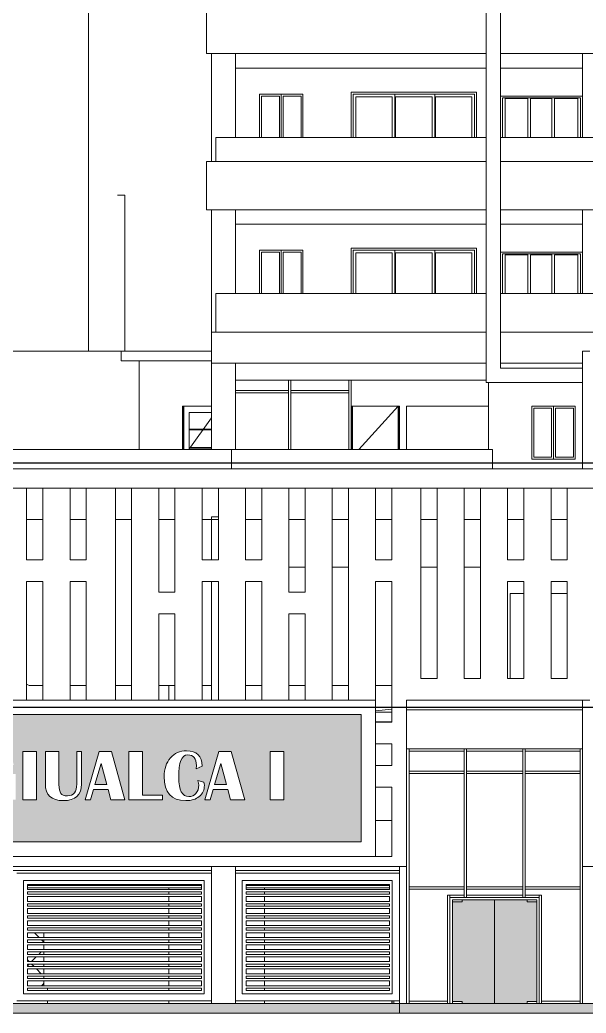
# Model space of a CAD drawing. Header units: metres. Extents: x -144 to 1000, y -717 to 29.
# Drawn here: x 389.694 to 392.176, y -559.774 to -555.418 of the extents above; entities that cross this region are included whole.
import ezdxf

# ---------------------------------------------------------------- set-up
doc = ezdxf.new("R2010")
doc.units = ezdxf.units.M
doc.linetypes.add('Trazo', pattern=[0.45, 0.225, -0.225])
doc.layers.get('0').update_dxf_attribs({"color": 1})
for name, color, linetype, lineweight in [('A-DETL-GENF', 1, 'Continuous', 9), ('A-DETL-THIN', 1, 'Continuous', 9), ('A-DOOR', 1, 'Continuous', 9), ('A-DOOR-FRAM', 1, 'Continuous', 9), ('A-DOOR-GLAZ', 1, 'Continuous', 9), ('A-DOOR-HDLN', 1, 'Trazo', 20), ('A-FLOR', 2, 'Continuous', 9), ('A-FLOR-HRAL', 1, 'Continuous', 9), ('A-FLOR-PATT', 8, 'Continuous', 50), ('A-GENM', 1, 'Continuous', 9), ('A-GLAZ', 1, 'Continuous', 9), ('A-GLAZ-CWMG', 1, 'Continuous', 9), ('A-WALL', 4, 'Continuous', 9), ('C-PRKG', 2, 'Continuous', 9), ('S-BEAM', 1, 'Continuous', 9), ('S-COLS', 7, 'Continuous', 9)]:
    doc.layers.add(name, color=color, linetype=linetype, lineweight=lineweight)
doc.layers.add('A-WALL-PATT', color=7, linetype='Continuous', lineweight=35, true_color=0x9c9c9c)

# ---------------------------------------------------------------- blocks, each defined once
blk = doc.blocks.new('A$C4d52d4f2')
at = {"layer": 'A-DETL-GENF', "lineweight": 9}
blk.add_hatch(color=256, dxfattribs=at).paths.add_polyline_path([(-0.503286, -0.294918), (-0.415907, -0.294918), (-0.415907, -0.294494), (-0.507513, -0.294494), (-0.507513, -0.294918)])
at = {"layer": 'A-DOOR', "lineweight": 9, "true_color": 0xf4f4f4}
for points in [[(-0.473899, -0.294494), (-0.472875, -0.294494), (-0.472875, -0.289926), (-0.474309, -0.289926), (-0.474309, -0.290011), (-0.474734, -0.290011), (-0.474734, -0.294409), (-0.474309, -0.294419), (-0.474309, -0.294494), (-0.474257, -0.294494)], [(-0.47144, -0.294494), (-0.47144, -0.294409), (-0.471016, -0.294409), (-0.471016, -0.290011), (-0.47144, -0.290011), (-0.47144, -0.289926), (-0.472875, -0.289926), (-0.472875, -0.294494), (-0.472822, -0.294494)]]:
    blk.add_hatch(color=7, dxfattribs=at).paths.add_polyline_path(points)
at = {"layer": 'A-WALL-PATT', "lineweight": 9, "true_color": 0xe0e6d9}
h = blk.add_hatch(color=254, dxfattribs=at)
h.paths.add_polyline_path([(-0.499804, -0.28737), (-0.478757, -0.28737), (-0.478757, -0.281751), (-0.499804, -0.281751), (-0.499804, -0.285852)])
h.paths.add_polyline_path([(-0.486493, -0.285546), (-0.486737, -0.285523), (-0.486906, -0.285479), (-0.487069, -0.285396), (-0.487202, -0.28528), (-0.487305, -0.28513), (-0.487379, -0.284947), (-0.487424, -0.284717), (-0.487434, -0.284359), (-0.4874, -0.28413), (-0.487325, -0.283914), (-0.487229, -0.283745), (-0.487094, -0.28359), (-0.486937, -0.283472), (-0.48676, -0.283394), (-0.486562, -0.283355), (-0.4864, -0.283354), (-0.486234, -0.283374), (-0.486152, -0.283394), (-0.486039, -0.283445), (-0.485943, -0.283519), (-0.485868, -0.283613), (-0.485814, -0.283729), (-0.485781, -0.283889), (-0.485772, -0.284024), (-0.486036, -0.284146), (-0.486024, -0.283948), (-0.486032, -0.283866), (-0.48607, -0.283723), (-0.486103, -0.283666), (-0.486149, -0.283613), (-0.486177, -0.283589), (-0.486234, -0.283557), (-0.486311, -0.283534), (-0.4864, -0.283527), (-0.486494, -0.283542), (-0.486575, -0.283589), (-0.486644, -0.283666), (-0.486719, -0.283832), (-0.48675, -0.283948), (-0.48678, -0.28413), (-0.486796, -0.284359), (-0.486794, -0.284695), (-0.486792, -0.284731), (-0.486758, -0.284947), (-0.486737, -0.285036), (-0.486688, -0.285156), (-0.486624, -0.285249), (-0.486547, -0.285315), (-0.48642, -0.28536), (-0.486314, -0.285365), (-0.48626, -0.28536), (-0.486154, -0.285318), (-0.48607, -0.285255), (-0.486026, -0.285206), (-0.485985, -0.285149), (-0.485934, -0.285016), (-0.485918, -0.2849), (-0.485922, -0.284806), (-0.485937, -0.284731), (-0.485954, -0.284663), (-0.48569, -0.284731), (-0.485667, -0.28487), (-0.485681, -0.285016), (-0.485724, -0.285149), (-0.485793, -0.285262), (-0.485892, -0.285362), (-0.486013, -0.285442), (-0.486154, -0.2855), (-0.486349, -0.285536), (-0.486455, -0.285543)])
h.paths.add_polyline_path([(-0.491884, -0.285546), (-0.492078, -0.285533), (-0.492232, -0.2855), (-0.492369, -0.285443), (-0.492481, -0.285363), (-0.492568, -0.285261), (-0.49263, -0.285135), (-0.492669, -0.284967), (-0.49268, -0.284816), (-0.49268, -0.283385), (-0.492078, -0.283385), (-0.49207, -0.284987), (-0.492041, -0.285135), (-0.492033, -0.285164), (-0.491999, -0.285228), (-0.491951, -0.285274), (-0.491884, -0.285308), (-0.491798, -0.285327), (-0.49163, -0.285327), (-0.491612, -0.285325), (-0.491529, -0.285301), (-0.491459, -0.28526), (-0.491401, -0.285204), (-0.491356, -0.285131), (-0.491314, -0.284987), (-0.491305, -0.284937), (-0.491298, -0.284816), (-0.491298, -0.283385), (-0.491086, -0.283385), (-0.491095, -0.284937), (-0.491112, -0.285042), (-0.491136, -0.285135), (-0.491198, -0.285261), (-0.491324, -0.285391), (-0.491401, -0.285444), (-0.491535, -0.2855), (-0.491709, -0.285535), (-0.491806, -0.285541)])
h.paths.add_polyline_path([(-0.494786, -0.285546), (-0.495022, -0.285524), (-0.495197, -0.285475), (-0.495364, -0.285387), (-0.495505, -0.285263), (-0.495617, -0.285108), (-0.495699, -0.284916), (-0.495745, -0.28471), (-0.495761, -0.284467), (-0.495744, -0.284229), (-0.495693, -0.284015), (-0.495608, -0.283825), (-0.495489, -0.283659), (-0.495343, -0.283524), (-0.495176, -0.283427), (-0.494983, -0.283369), (-0.494778, -0.28335), (-0.494565, -0.283377), (-0.494465, -0.283411), (-0.494368, -0.283464), (-0.494313, -0.283503), (-0.494232, -0.283589), (-0.494165, -0.283694), (-0.494108, -0.283833), (-0.494074, -0.283961), (-0.494363, -0.284095), (-0.49438, -0.284043), (-0.494368, -0.283927), (-0.494399, -0.283752), (-0.494428, -0.283683), (-0.494505, -0.283589), (-0.494517, -0.28358), (-0.494565, -0.283552), (-0.494662, -0.28353), (-0.49477, -0.283533), (-0.494848, -0.283555), (-0.494924, -0.283606), (-0.494983, -0.283682), (-0.495006, -0.283729), (-0.495042, -0.283852), (-0.495075, -0.284119), (-0.495085, -0.284345), (-0.495083, -0.284737), (-0.495051, -0.285071), (-0.495022, -0.285184), (-0.494982, -0.285265), (-0.494894, -0.285343), (-0.49484, -0.285359), (-0.494722, -0.285365), (-0.494641, -0.285332), (-0.494587, -0.285266), (-0.49456, -0.285167), (-0.494557, -0.285105), (-0.494557, -0.284589), (-0.49484, -0.284589), (-0.49484, -0.284377), (-0.49399, -0.284377), (-0.49399, -0.28551), (-0.494185, -0.28551), (-0.494252, -0.285366), (-0.49438, -0.285445), (-0.494587, -0.28552), (-0.494722, -0.285541), (-0.494773, -0.285545)])
h.paths.add_polyline_path([(-0.482161, -0.28551), (-0.482763, -0.28551), (-0.482763, -0.283385), (-0.482161, -0.283385), (-0.482161, -0.283948)])
h.paths.add_polyline_path([(-0.485653, -0.28551), (-0.485025, -0.283385), (-0.484483, -0.283385), (-0.483892, -0.28551), (-0.484511, -0.28551), (-0.484639, -0.28505), (-0.485277, -0.28505), (-0.485412, -0.28551)])
h.paths.add_polyline_path([(-0.488996, -0.28551), (-0.488996, -0.283385), (-0.488394, -0.283385), (-0.488394, -0.285298), (-0.487509, -0.285298), (-0.487509, -0.28551), (-0.488394, -0.28551)])
h.paths.add_polyline_path([(-0.489788, -0.28551), (-0.489914, -0.28505), (-0.490554, -0.28505), (-0.490689, -0.28551), (-0.49093, -0.28551), (-0.490302, -0.283385), (-0.48976, -0.283385), (-0.489169, -0.28551)])
h.paths.add_polyline_path([(-0.49323, -0.28551), (-0.493671, -0.28551), (-0.493671, -0.283385), (-0.493069, -0.283385), (-0.493069, -0.28551)])
h.paths.add_polyline_path([(-0.485216, -0.284837), (-0.484695, -0.284837), (-0.484946, -0.283904), (-0.485025, -0.284177)])
h.paths.add_polyline_path([(-0.489972, -0.284837), (-0.490223, -0.283904), (-0.490493, -0.284837), (-0.49008, -0.284837)])
at = {"layer": 'A-DETL-THIN', "lineweight": 9}
for p, q in [((-0.507513, -0.294494), (-0.415907, -0.294494)), ((-0.481559, -0.294494), (-0.480667, -0.294494)), ((-0.415907, -0.294918), (-0.507549, -0.294918)), ((-0.415907, -0.294918), (-0.507513, -0.294918))]:
    blk.add_line(p, q, dxfattribs=at)
at = {"layer": 'A-DOOR', "lineweight": 9}
for p, q in [((-0.4866, -0.270061), (-0.4866, -0.268149)), ((-0.486578, -0.270061), (-0.486578, -0.268149)), ((-0.485356, -0.268425), (-0.486334, -0.268425)), ((-0.486334, -0.270061), (-0.486334, -0.268425)), ((-0.479163, -0.270061), (-0.479163, -0.268149)), ((-0.479142, -0.270061), (-0.479142, -0.268149)), ((-0.477124, -0.270061), (-0.477124, -0.268149)), ((-0.477103, -0.270061), (-0.477103, -0.268149)), ((-0.485356, -0.269158), (-0.486334, -0.269158)), ((-0.485356, -0.26919), (-0.486334, -0.26919)), ((-0.485356, -0.269965), (-0.486334, -0.269965)), ((-0.485356, -0.269997), (-0.486334, -0.269997)), ((-0.474734, -0.290011), (-0.474309, -0.290011)), ((-0.474309, -0.290011), (-0.474309, -0.289926)), ((-0.47144, -0.289926), (-0.47144, -0.290011)), ((-0.47144, -0.290011), (-0.471016, -0.290011)), ((-0.477411, -0.29438), (-0.477411, -0.294494)), ((-0.477389, -0.29438), (-0.477389, -0.294494)), ((-0.477315, -0.29438), (-0.477315, -0.294494)), ((-0.474309, -0.294409), (-0.474734, -0.294409)), ((-0.474309, -0.294494), (-0.474309, -0.294409)), ((-0.471016, -0.294409), (-0.47144, -0.294409)), ((-0.47144, -0.294409), (-0.47144, -0.294494))]:
    blk.add_line(p, q, dxfattribs=at)
at = {"layer": 'A-DOOR-FRAM', "lineweight": 9}
for p, q in [((-0.473672, -0.254297), (-0.479195, -0.254297)), ((-0.479195, -0.254297), (-0.479195, -0.256294)), ((-0.479111, -0.256294), (-0.479111, -0.254382)), ((-0.479111, -0.254382), (-0.473757, -0.254382)), ((-0.478994, -0.256294), (-0.478994, -0.254498)), ((-0.478994, -0.254498), (-0.477384, -0.254498)), ((-0.477384, -0.254498), (-0.477384, -0.256294)), ((-0.477267, -0.256294), (-0.477267, -0.254382)), ((-0.477239, -0.256294), (-0.477239, -0.254498)), ((-0.477239, -0.254498), (-0.47563, -0.254498)), ((-0.47563, -0.254498), (-0.47563, -0.256294)), ((-0.475513, -0.256294), (-0.475513, -0.254382)), ((-0.475483, -0.256294), (-0.475483, -0.254498)), ((-0.475483, -0.254498), (-0.473873, -0.254498)), ((-0.473873, -0.254498), (-0.473873, -0.256294)), ((-0.473757, -0.256294), (-0.473757, -0.254382)), ((-0.473672, -0.254297), (-0.473672, -0.256294)), ((-0.468997, -0.254467), (-0.472609, -0.254467)), ((-0.472609, -0.256294), (-0.472609, -0.254467)), ((-0.472524, -0.254552), (-0.472524, -0.256294)), ((-0.472524, -0.254552), (-0.469082, -0.254552)), ((-0.472407, -0.256294), (-0.472407, -0.254583)), ((-0.472407, -0.254583), (-0.471405, -0.254583)), ((-0.471405, -0.254552), (-0.471405, -0.256294)), ((-0.471288, -0.256294), (-0.471288, -0.254583)), ((-0.471288, -0.254583), (-0.470345, -0.254583)), ((-0.470345, -0.254552), (-0.470345, -0.256294)), ((-0.470228, -0.256294), (-0.470228, -0.254583)), ((-0.470228, -0.254583), (-0.469199, -0.254583)), ((-0.469199, -0.254583), (-0.469199, -0.256294)), ((-0.469082, -0.254552), (-0.469082, -0.256294)), ((-0.473672, -0.26118), (-0.479195, -0.26118)), ((-0.479195, -0.26118), (-0.479195, -0.263177)), ((-0.479111, -0.263177), (-0.479111, -0.261265)), ((-0.479111, -0.261265), (-0.473757, -0.261265)), ((-0.478994, -0.263177), (-0.478994, -0.261382)), ((-0.478994, -0.261382), (-0.477384, -0.261382)), ((-0.477384, -0.261382), (-0.477384, -0.263177)), ((-0.477267, -0.263177), (-0.477267, -0.261265)), ((-0.477239, -0.263177), (-0.477239, -0.261382)), ((-0.477239, -0.261382), (-0.47563, -0.261382)), ((-0.47563, -0.261382), (-0.47563, -0.263177)), ((-0.475513, -0.263177), (-0.475513, -0.261265)), ((-0.475483, -0.263177), (-0.475483, -0.261382)), ((-0.475483, -0.261382), (-0.473873, -0.261382)), ((-0.473873, -0.261382), (-0.473873, -0.263177)), ((-0.473757, -0.263177), (-0.473757, -0.261265)), ((-0.473672, -0.26118), (-0.473672, -0.263177)), ((-0.468997, -0.26135), (-0.472609, -0.26135)), ((-0.472609, -0.263177), (-0.472609, -0.26135)), ((-0.472524, -0.261435), (-0.472524, -0.263177)), ((-0.472524, -0.261435), (-0.469082, -0.261435)), ((-0.472407, -0.263177), (-0.472407, -0.261467)), ((-0.472407, -0.261467), (-0.471405, -0.261467)), ((-0.471405, -0.261435), (-0.471405, -0.263177)), ((-0.471288, -0.263177), (-0.471288, -0.261467)), ((-0.471288, -0.261467), (-0.470345, -0.261467)), ((-0.470345, -0.261435), (-0.470345, -0.263177)), ((-0.470228, -0.263177), (-0.470228, -0.261467)), ((-0.470228, -0.261467), (-0.469199, -0.261467)), ((-0.469199, -0.261467), (-0.469199, -0.263177)), ((-0.469082, -0.261435), (-0.469082, -0.263177)), ((-0.474734, -0.294494), (-0.474734, -0.289926)), ((-0.474734, -0.289926), (-0.471016, -0.289926)), ((-0.471016, -0.289926), (-0.471016, -0.294494))]:
    blk.add_line(p, q, dxfattribs=at)
at = {"layer": 'A-DOOR-GLAZ'}
for p, q in [((-0.472875, -0.289926), (-0.472875, -0.294494)), ((-0.472875, -0.294494), (-0.472875, -0.289926))]:
    blk.add_line(p, q, dxfattribs=at)
at = {"layer": 'A-DOOR-HDLN', "lineweight": 9}
for p, q in [((-0.477124, -0.268149), (-0.478852, -0.270061)), ((-0.485356, -0.268668), (-0.486353, -0.270061))]:
    blk.add_line(p, q, dxfattribs=at)
at = {"layer": 'A-FLOR', "lineweight": 9}
for p, q in [((-0.48934, -0.266152), (-0.48934, -0.265727)), ((-0.485356, -0.266152), (-0.48934, -0.266152)), ((-0.476752, -0.281116), (-0.476752, -0.28154)), ((-0.468997, -0.281116), (-0.476752, -0.281116)), ((-0.471688, -0.281113), (-0.471709, -0.281116)), ((-0.468997, -0.28154), (-0.468997, -0.281116)), ((-0.47812, -0.281647), (-0.477403, -0.281647)), ((-0.476752, -0.28154), (-0.468997, -0.28154)), ((-0.477403, -0.282072), (-0.47812, -0.282072)), ((-0.493455, -0.289385), (-0.493473, -0.289377)), ((-0.485798, -0.289385), (-0.493455, -0.289385)), ((-0.485798, -0.289386), (-0.493455, -0.289386)), ((-0.477512, -0.289385), (-0.483827, -0.289385)), ((-0.477512, -0.289386), (-0.483827, -0.289386)), ((-0.477071, -0.294918), (-0.477071, -0.294494))]:
    blk.add_line(p, q, dxfattribs=at)
at = {"layer": 'A-FLOR-HRAL'}
for p, q in [((-0.485167, -0.257356), (-0.485167, -0.256294)), ((-0.473247, -0.256294), (-0.485167, -0.256294)), ((-0.459118, -0.256294), (-0.472609, -0.256294)), ((-0.485167, -0.264877), (-0.485167, -0.263177)), ((-0.473247, -0.263177), (-0.485167, -0.263177)), ((-0.459118, -0.263177), (-0.472609, -0.263177)), ((-0.484466, -0.270061), (-0.500256, -0.270061)), ((-0.484466, -0.270061), (-0.484466, -0.270911)), ((-0.472968, -0.270061), (-0.484466, -0.270061)), ((-0.472968, -0.270911), (-0.472968, -0.270061))]:
    blk.add_line(p, q, dxfattribs=at)
at = {"layer": 'A-FLOR-PATT', "color": 9, "lineweight": 9, "true_color": 0xc0c0c0}
for p, q in [((-0.495004, -0.288628), (-0.485357, -0.288628)), ((-0.484294, -0.288628), (-0.477071, -0.288628)), ((-0.493473, -0.289294), (-0.485798, -0.289294)), ((-0.483827, -0.289294), (-0.477512, -0.289294))]:
    blk.add_line(p, q, dxfattribs=at)
at = {"layer": 'A-GENM'}
for p, q in [((-0.493069, -0.283385), (-0.493671, -0.283385)), ((-0.493671, -0.283385), (-0.493671, -0.28551)), ((-0.493069, -0.28551), (-0.493069, -0.283385)), ((-0.492078, -0.283385), (-0.49268, -0.283385)), ((-0.49268, -0.283385), (-0.49268, -0.284816)), ((-0.492078, -0.284835), (-0.492078, -0.283385)), ((-0.491086, -0.283385), (-0.491298, -0.283385)), ((-0.491298, -0.283385), (-0.491298, -0.284816)), ((-0.491086, -0.284816), (-0.491086, -0.283385)), ((-0.490302, -0.283385), (-0.49093, -0.28551)), ((-0.48976, -0.283385), (-0.490302, -0.283385)), ((-0.489169, -0.28551), (-0.48976, -0.283385)), ((-0.488394, -0.283385), (-0.488996, -0.283385)), ((-0.488996, -0.283385), (-0.488996, -0.28551)), ((-0.488394, -0.285298), (-0.488394, -0.283385)), ((-0.486851, -0.283428), (-0.486937, -0.283472)), ((-0.48676, -0.283394), (-0.486851, -0.283428)), ((-0.486663, -0.28337), (-0.48676, -0.283394)), ((-0.486562, -0.283355), (-0.486663, -0.28337)), ((-0.486455, -0.28335), (-0.486562, -0.283355)), ((-0.486295, -0.28336), (-0.486455, -0.28335)), ((-0.486156, -0.283392), (-0.486295, -0.28336)), ((-0.486039, -0.283445), (-0.486156, -0.283392)), ((-0.485943, -0.283519), (-0.486039, -0.283445)), ((-0.485025, -0.283385), (-0.485653, -0.28551)), ((-0.484483, -0.283385), (-0.485025, -0.283385)), ((-0.483892, -0.28551), (-0.484483, -0.283385)), ((-0.482161, -0.283385), (-0.482763, -0.283385)), ((-0.482763, -0.283385), (-0.482763, -0.28551)), ((-0.482161, -0.28551), (-0.482161, -0.283385)), ((-0.487285, -0.283832), (-0.487331, -0.283926)), ((-0.487229, -0.283745), (-0.487285, -0.283832)), ((-0.487165, -0.283664), (-0.487229, -0.283745)), ((-0.487094, -0.28359), (-0.487165, -0.283664)), ((-0.487019, -0.283526), (-0.487094, -0.28359)), ((-0.486937, -0.283472), (-0.487019, -0.283526)), ((-0.486744, -0.283914), (-0.4867, -0.283775)), ((-0.4867, -0.283775), (-0.486644, -0.283666)), ((-0.486644, -0.283666), (-0.486575, -0.283589)), ((-0.486575, -0.283589), (-0.486494, -0.283542)), ((-0.486494, -0.283542), (-0.4864, -0.283527)), ((-0.4864, -0.283527), (-0.486311, -0.283534)), ((-0.486311, -0.283534), (-0.486234, -0.283557)), ((-0.486234, -0.283557), (-0.486169, -0.283594)), ((-0.486169, -0.283594), (-0.486116, -0.283645)), ((-0.486116, -0.283645), (-0.486075, -0.283712)), ((-0.486075, -0.283712), (-0.486045, -0.283793)), ((-0.486045, -0.283793), (-0.486027, -0.283889)), ((-0.485868, -0.283613), (-0.485943, -0.283519)), ((-0.485814, -0.283729), (-0.485868, -0.283613)), ((-0.485782, -0.283866), (-0.485814, -0.283729)), ((-0.485772, -0.284024), (-0.485782, -0.283866)), ((-0.490493, -0.284837), (-0.490223, -0.283904)), ((-0.490223, -0.283904), (-0.489972, -0.284837)), ((-0.487421, -0.284242), (-0.487434, -0.284359)), ((-0.4874, -0.28413), (-0.487421, -0.284242)), ((-0.48737, -0.284025), (-0.4874, -0.28413)), ((-0.487331, -0.283926), (-0.48737, -0.284025)), ((-0.486801, -0.284518), (-0.486794, -0.284285)), ((-0.486794, -0.284285), (-0.486775, -0.284084)), ((-0.486775, -0.284084), (-0.486744, -0.283914)), ((-0.486021, -0.284), (-0.486036, -0.284146)), ((-0.486036, -0.284146), (-0.485772, -0.284024)), ((-0.486027, -0.283889), (-0.486021, -0.284)), ((-0.485216, -0.284837), (-0.484946, -0.283904)), ((-0.484946, -0.283904), (-0.484695, -0.284837)), ((-0.487434, -0.284359), (-0.487438, -0.284482)), ((-0.487438, -0.284482), (-0.487423, -0.284731)), ((-0.487423, -0.284731), (-0.487379, -0.284947)), ((-0.486793, -0.284717), (-0.486801, -0.284518)), ((-0.486772, -0.28489), (-0.486793, -0.284717)), ((-0.48569, -0.284731), (-0.485954, -0.284663)), ((-0.485954, -0.284663), (-0.485925, -0.284781)), ((-0.485673, -0.284806), (-0.48569, -0.284731)), ((-0.49268, -0.284816), (-0.492667, -0.284987)), ((-0.492667, -0.284987), (-0.49263, -0.285135)), ((-0.49263, -0.285135), (-0.492568, -0.285261)), ((-0.492073, -0.284967), (-0.492078, -0.284835)), ((-0.492058, -0.285077), (-0.492073, -0.284967)), ((-0.492033, -0.285164), (-0.492058, -0.285077)), ((-0.491999, -0.285228), (-0.492033, -0.285164)), ((-0.491356, -0.285131), (-0.491401, -0.285204)), ((-0.491324, -0.285042), (-0.491356, -0.285131)), ((-0.491305, -0.284937), (-0.491324, -0.285042)), ((-0.491298, -0.284816), (-0.491305, -0.284937)), ((-0.491198, -0.285261), (-0.491136, -0.285135)), ((-0.491136, -0.285135), (-0.491098, -0.284987)), ((-0.491098, -0.284987), (-0.491086, -0.284816)), ((-0.490689, -0.28551), (-0.490554, -0.28505)), ((-0.490554, -0.28505), (-0.489914, -0.28505)), ((-0.489972, -0.284837), (-0.490493, -0.284837)), ((-0.489914, -0.28505), (-0.489788, -0.28551)), ((-0.487379, -0.284947), (-0.487305, -0.28513)), ((-0.487305, -0.28513), (-0.487202, -0.28528)), ((-0.486737, -0.285036), (-0.486772, -0.28489)), ((-0.486688, -0.285156), (-0.486737, -0.285036)), ((-0.486624, -0.285249), (-0.486688, -0.285156)), ((-0.485985, -0.285149), (-0.486039, -0.285225)), ((-0.485946, -0.285064), (-0.485985, -0.285149)), ((-0.485923, -0.284969), (-0.485946, -0.285064)), ((-0.485925, -0.284781), (-0.485915, -0.284866)), ((-0.485915, -0.284866), (-0.485923, -0.284969)), ((-0.485755, -0.285206), (-0.485723, -0.285147)), ((-0.485723, -0.285147), (-0.485699, -0.285083)), ((-0.485699, -0.285083), (-0.485681, -0.285016)), ((-0.485681, -0.285016), (-0.485671, -0.284945)), ((-0.485667, -0.28487), (-0.485673, -0.284806)), ((-0.485671, -0.284945), (-0.485667, -0.28487)), ((-0.485412, -0.28551), (-0.485277, -0.28505)), ((-0.485277, -0.28505), (-0.484637, -0.28505)), ((-0.484695, -0.284837), (-0.485216, -0.284837)), ((-0.484637, -0.28505), (-0.484511, -0.28551)), ((-0.493671, -0.28551), (-0.493069, -0.28551)), ((-0.492568, -0.285261), (-0.492481, -0.285363)), ((-0.492481, -0.285363), (-0.492369, -0.285443)), ((-0.492369, -0.285443), (-0.492232, -0.2855)), ((-0.492232, -0.2855), (-0.492071, -0.285534)), ((-0.492071, -0.285534), (-0.491884, -0.285546)), ((-0.491951, -0.285274), (-0.491999, -0.285228)), ((-0.491887, -0.285307), (-0.491951, -0.285274)), ((-0.491806, -0.285327), (-0.491887, -0.285307)), ((-0.491884, -0.285546), (-0.491697, -0.285534)), ((-0.491709, -0.285333), (-0.491806, -0.285327)), ((-0.491612, -0.285325), (-0.491709, -0.285333)), ((-0.491697, -0.285534), (-0.491535, -0.2855)), ((-0.491529, -0.285301), (-0.491612, -0.285325)), ((-0.491535, -0.2855), (-0.491398, -0.285443)), ((-0.491459, -0.28526), (-0.491529, -0.285301)), ((-0.491401, -0.285204), (-0.491459, -0.28526)), ((-0.491398, -0.285443), (-0.491286, -0.285363)), ((-0.491286, -0.285363), (-0.491198, -0.285261)), ((-0.49093, -0.28551), (-0.490689, -0.28551)), ((-0.489788, -0.28551), (-0.489169, -0.28551)), ((-0.488996, -0.28551), (-0.487509, -0.28551)), ((-0.487509, -0.285298), (-0.488394, -0.285298)), ((-0.487509, -0.28551), (-0.487509, -0.285298)), ((-0.487202, -0.28528), (-0.487069, -0.285396)), ((-0.487069, -0.285396), (-0.486906, -0.285479)), ((-0.486906, -0.285479), (-0.486714, -0.285529)), ((-0.486714, -0.285529), (-0.486493, -0.285546)), ((-0.486547, -0.285315), (-0.486624, -0.285249)), ((-0.486455, -0.285355), (-0.486547, -0.285315)), ((-0.486493, -0.285546), (-0.486314, -0.285534)), ((-0.486349, -0.285369), (-0.486455, -0.285355)), ((-0.48626, -0.28536), (-0.486349, -0.285369)), ((-0.486314, -0.285534), (-0.486154, -0.2855)), ((-0.486179, -0.285333), (-0.48626, -0.28536)), ((-0.486105, -0.285288), (-0.486179, -0.285333)), ((-0.486154, -0.2855), (-0.486081, -0.285474)), ((-0.486039, -0.285225), (-0.486105, -0.285288)), ((-0.486081, -0.285474), (-0.486013, -0.285442)), ((-0.486013, -0.285442), (-0.48595, -0.285405)), ((-0.48595, -0.285405), (-0.485892, -0.285362)), ((-0.485892, -0.285362), (-0.485839, -0.285314)), ((-0.485839, -0.285314), (-0.485793, -0.285262)), ((-0.485793, -0.285262), (-0.485755, -0.285206)), ((-0.485653, -0.28551), (-0.485412, -0.28551)), ((-0.484511, -0.28551), (-0.483892, -0.28551)), ((-0.482763, -0.28551), (-0.482161, -0.28551))]:
    blk.add_line(p, q, dxfattribs=at)
at = {"layer": 'A-GLAZ'}
for p, q in [((-0.482362, -0.254467), (-0.483148, -0.254467)), ((-0.483148, -0.254467), (-0.483148, -0.256294)), ((-0.482362, -0.256294), (-0.482362, -0.254467)), ((-0.482277, -0.256294), (-0.482277, -0.254382)), ((-0.482277, -0.254382), (-0.482277, -0.256294)), ((-0.481406, -0.254467), (-0.482192, -0.254467)), ((-0.482192, -0.254467), (-0.482192, -0.256294)), ((-0.481406, -0.256294), (-0.481406, -0.254467)), ((-0.482362, -0.26135), (-0.483148, -0.26135)), ((-0.483148, -0.26135), (-0.483148, -0.263177)), ((-0.482362, -0.263177), (-0.482362, -0.26135)), ((-0.482277, -0.263177), (-0.482277, -0.261265)), ((-0.482277, -0.261265), (-0.482277, -0.263177)), ((-0.481406, -0.26135), (-0.482192, -0.26135)), ((-0.482192, -0.26135), (-0.482192, -0.263177)), ((-0.481406, -0.263177), (-0.481406, -0.26135)), ((-0.470357, -0.268234), (-0.471143, -0.268234)), ((-0.471143, -0.268234), (-0.471143, -0.270401)), ((-0.470357, -0.270401), (-0.470357, -0.268234)), ((-0.470272, -0.268149), (-0.470272, -0.270486)), ((-0.470272, -0.270486), (-0.470272, -0.268149)), ((-0.469401, -0.268234), (-0.470187, -0.268234)), ((-0.470187, -0.268234), (-0.470187, -0.270401)), ((-0.469401, -0.270401), (-0.469401, -0.268234)), ((-0.470357, -0.270401), (-0.471143, -0.270401)), ((-0.469401, -0.270401), (-0.470187, -0.270401))]:
    blk.add_line(p, q, dxfattribs=at)
at = {"layer": 'A-GLAZ-CWMG'}
for p, q in [((-0.481957, -0.267002), (-0.481957, -0.267511)), ((-0.481851, -0.267511), (-0.481851, -0.267002)), ((-0.479302, -0.267002), (-0.479302, -0.267511)), ((-0.479195, -0.267511), (-0.479195, -0.267002)), ((-0.481957, -0.267458), (-0.484294, -0.267458)), ((-0.484294, -0.267565), (-0.481957, -0.267565)), ((-0.481957, -0.267458), (-0.481957, -0.267565)), ((-0.481957, -0.267511), (-0.481957, -0.270061)), ((-0.481851, -0.267565), (-0.481851, -0.267458)), ((-0.479302, -0.267458), (-0.481851, -0.267458)), ((-0.481851, -0.270061), (-0.481851, -0.267511)), ((-0.481851, -0.267565), (-0.479302, -0.267565)), ((-0.479302, -0.267458), (-0.479302, -0.267565)), ((-0.479302, -0.267511), (-0.479302, -0.270061)), ((-0.479195, -0.270061), (-0.479195, -0.267511)), ((-0.476752, -0.283263), (-0.476646, -0.283263)), ((-0.476646, -0.283369), (-0.476646, -0.283263)), ((-0.47422, -0.283263), (-0.476646, -0.283263)), ((-0.476646, -0.284296), (-0.476646, -0.283263)), ((-0.476646, -0.283369), (-0.47422, -0.283369)), ((-0.47422, -0.283263), (-0.474114, -0.283263)), ((-0.47422, -0.283263), (-0.47422, -0.284296)), ((-0.47422, -0.283263), (-0.47422, -0.283369)), ((-0.474114, -0.283369), (-0.474114, -0.283263)), ((-0.471635, -0.283263), (-0.474114, -0.283263)), ((-0.474114, -0.284296), (-0.474114, -0.283263)), ((-0.474114, -0.283369), (-0.471635, -0.283369)), ((-0.471635, -0.283263), (-0.471529, -0.283263)), ((-0.471635, -0.283263), (-0.471635, -0.284296)), ((-0.471635, -0.283263), (-0.471635, -0.283369)), ((-0.471529, -0.284296), (-0.471529, -0.283263)), ((-0.471529, -0.283369), (-0.471529, -0.283263)), ((-0.469103, -0.283263), (-0.471529, -0.283263)), ((-0.471529, -0.283369), (-0.469103, -0.283369)), ((-0.469103, -0.283263), (-0.468998, -0.283263)), ((-0.469103, -0.283263), (-0.469103, -0.284296)), ((-0.469103, -0.283263), (-0.469103, -0.283369)), ((-0.476646, -0.284349), (-0.476646, -0.284242)), ((-0.47422, -0.284242), (-0.476646, -0.284242)), ((-0.476646, -0.289395), (-0.476646, -0.284296)), ((-0.47422, -0.284242), (-0.47422, -0.284349)), ((-0.47422, -0.284296), (-0.47422, -0.289395)), ((-0.474114, -0.284349), (-0.474114, -0.284242)), ((-0.471635, -0.284242), (-0.474114, -0.284242)), ((-0.474114, -0.289395), (-0.474114, -0.284296)), ((-0.471635, -0.284242), (-0.471635, -0.284349)), ((-0.471635, -0.284296), (-0.471635, -0.289395)), ((-0.471529, -0.284349), (-0.471529, -0.284242)), ((-0.469103, -0.284242), (-0.471529, -0.284242)), ((-0.471529, -0.289395), (-0.471529, -0.284296)), ((-0.469103, -0.284242), (-0.469103, -0.284349)), ((-0.469103, -0.284296), (-0.469103, -0.289395)), ((-0.476646, -0.284349), (-0.47422, -0.284349)), ((-0.474114, -0.284349), (-0.471635, -0.284349)), ((-0.471529, -0.284349), (-0.469103, -0.284349)), ((-0.476646, -0.289448), (-0.476646, -0.289341)), ((-0.47422, -0.289341), (-0.476646, -0.289341)), ((-0.476646, -0.294494), (-0.476646, -0.289395)), ((-0.476646, -0.289448), (-0.47422, -0.289448)), ((-0.47422, -0.289341), (-0.47422, -0.289448)), ((-0.47422, -0.289395), (-0.47422, -0.289819)), ((-0.474114, -0.289448), (-0.474114, -0.289341)), ((-0.471635, -0.289341), (-0.474114, -0.289341)), ((-0.474114, -0.289819), (-0.474114, -0.289395)), ((-0.474114, -0.289448), (-0.471635, -0.289448)), ((-0.471635, -0.289341), (-0.471635, -0.289448)), ((-0.471635, -0.289395), (-0.471635, -0.289819)), ((-0.471529, -0.289448), (-0.471529, -0.289341)), ((-0.469103, -0.289341), (-0.471529, -0.289341)), ((-0.471529, -0.289819), (-0.471529, -0.289395)), ((-0.471529, -0.289448), (-0.469103, -0.289448)), ((-0.469103, -0.289341), (-0.469103, -0.289448)), ((-0.469103, -0.289395), (-0.469103, -0.294494)), ((-0.474946, -0.289713), (-0.47484, -0.289713)), ((-0.474946, -0.289713), (-0.474946, -0.294494)), ((-0.47484, -0.289819), (-0.47484, -0.289713)), ((-0.47422, -0.289713), (-0.47484, -0.289713)), ((-0.47484, -0.294494), (-0.47484, -0.289713)), ((-0.47484, -0.289819), (-0.47422, -0.289819)), ((-0.47422, -0.289713), (-0.47422, -0.289819)), ((-0.474114, -0.289819), (-0.47422, -0.289819)), ((-0.474114, -0.289819), (-0.474114, -0.289713)), ((-0.471635, -0.289713), (-0.474114, -0.289713)), ((-0.474114, -0.289819), (-0.471635, -0.289819)), ((-0.471635, -0.289713), (-0.471635, -0.289819)), ((-0.471529, -0.289819), (-0.471635, -0.289819)), ((-0.471529, -0.289819), (-0.471529, -0.289713)), ((-0.470909, -0.289713), (-0.471529, -0.289713)), ((-0.471529, -0.289819), (-0.470909, -0.289819)), ((-0.470909, -0.289713), (-0.470909, -0.289819)), ((-0.470909, -0.289713), (-0.470803, -0.289713)), ((-0.470909, -0.289713), (-0.470909, -0.294494)), ((-0.470803, -0.294494), (-0.470803, -0.289713)), ((-0.476646, -0.294494), (-0.476646, -0.294387)), ((-0.474946, -0.294387), (-0.476646, -0.294387)), ((-0.474946, -0.294387), (-0.474946, -0.294494)), ((-0.470803, -0.294494), (-0.470803, -0.294387)), ((-0.469103, -0.294387), (-0.470803, -0.294387)), ((-0.469103, -0.294387), (-0.469103, -0.294494))]:
    blk.add_line(p, q, dxfattribs=at)
at = {"layer": 'A-WALL', "lineweight": 9}
for p, q in [((-0.473247, -0.267108), (-0.473247, -0.196891)), ((-0.472609, -0.196891), (-0.472609, -0.26647)), ((-0.490774, -0.265727), (-0.490774, -0.209596)), ((-0.485569, -0.250472), (-0.485569, -0.252597)), ((-0.485569, -0.252597), (-0.473247, -0.252597)), ((-0.472609, -0.252597), (-0.467935, -0.252597)), ((-0.483233, -0.256294), (-0.483233, -0.254382)), ((-0.483233, -0.254382), (-0.481321, -0.254382)), ((-0.481321, -0.254382), (-0.481321, -0.256294)), ((-0.479195, -0.256294), (-0.479195, -0.254297)), ((-0.479195, -0.254297), (-0.473672, -0.254297)), ((-0.473672, -0.254297), (-0.473672, -0.256294)), ((-0.472609, -0.256294), (-0.472609, -0.254467)), ((-0.472609, -0.254467), (-0.468997, -0.254467)), ((-0.485569, -0.257356), (-0.473247, -0.257356)), ((-0.485569, -0.257356), (-0.485569, -0.259481)), ((-0.472609, -0.257356), (-0.467935, -0.257356)), ((-0.4895, -0.258843), (-0.489181, -0.258843)), ((-0.489181, -0.258843), (-0.489181, -0.265727)), ((-0.485569, -0.259481), (-0.473247, -0.259481)), ((-0.472609, -0.259481), (-0.467935, -0.259481)), ((-0.483233, -0.263177), (-0.483233, -0.261265)), ((-0.483233, -0.261265), (-0.481321, -0.261265)), ((-0.481321, -0.261265), (-0.481321, -0.263177)), ((-0.479195, -0.263177), (-0.479195, -0.26118)), ((-0.479195, -0.26118), (-0.473672, -0.26118)), ((-0.473672, -0.26118), (-0.473672, -0.263177)), ((-0.472609, -0.263177), (-0.472609, -0.26135)), ((-0.472609, -0.26135), (-0.468997, -0.26135)), ((-0.473247, -0.264877), (-0.485356, -0.264877)), ((-0.485356, -0.264877), (-0.485356, -0.266258)), ((-0.459118, -0.264877), (-0.472609, -0.264877)), ((-0.490774, -0.265727), (-0.494121, -0.265727)), ((-0.490774, -0.265727), (-0.4895, -0.265727)), ((-0.4895, -0.265727), (-0.485356, -0.265727)), ((-0.468997, -0.270911), (-0.468997, -0.265727)), ((-0.468678, -0.265727), (-0.468997, -0.265727)), ((-0.488544, -0.270061), (-0.488544, -0.266152)), ((-0.485356, -0.266258), (-0.473247, -0.266258)), ((-0.472611, -0.266258), (-0.468997, -0.266258)), ((-0.468997, -0.26647), (-0.472609, -0.26647)), ((-0.479195, -0.267002), (-0.479195, -0.268149)), ((-0.468997, -0.267108), (-0.473247, -0.267108)), ((-0.47314, -0.270061), (-0.47314, -0.267108)), ((-0.486632, -0.270061), (-0.486632, -0.268149)), ((-0.486632, -0.268149), (-0.485356, -0.268149)), ((-0.479195, -0.268149), (-0.477071, -0.268149)), ((-0.477071, -0.268149), (-0.477071, -0.270061)), ((-0.476752, -0.270061), (-0.476752, -0.268149)), ((-0.476752, -0.268149), (-0.47314, -0.268149)), ((-0.471228, -0.270486), (-0.471228, -0.268149)), ((-0.471228, -0.268149), (-0.469316, -0.268149)), ((-0.469316, -0.268149), (-0.469316, -0.270486)), ((-0.469316, -0.270486), (-0.471228, -0.270486)), ((-0.435601, -0.270911), (-0.503243, -0.270911)), ((-0.502393, -0.271761), (-0.436451, -0.271761)), ((-0.493504, -0.27492), (-0.493504, -0.271761)), ((-0.492787, -0.271761), (-0.492787, -0.27492)), ((-0.491592, -0.27492), (-0.491592, -0.271761)), ((-0.490875, -0.271761), (-0.490875, -0.27492)), ((-0.489593, -0.281113), (-0.489593, -0.271761)), ((-0.488876, -0.271761), (-0.488876, -0.281113)), ((-0.487681, -0.276354), (-0.487681, -0.271761)), ((-0.486964, -0.271761), (-0.486964, -0.276354)), ((-0.485769, -0.27492), (-0.485769, -0.271761)), ((-0.485052, -0.271761), (-0.485052, -0.27492)), ((-0.483856, -0.27492), (-0.483856, -0.271761)), ((-0.483139, -0.271761), (-0.483139, -0.27492)), ((-0.481944, -0.276354), (-0.481944, -0.271761)), ((-0.481227, -0.271761), (-0.481227, -0.276354)), ((-0.480032, -0.281113), (-0.480032, -0.271761)), ((-0.479315, -0.271761), (-0.479315, -0.281113)), ((-0.47812, -0.27492), (-0.47812, -0.271761)), ((-0.477403, -0.271761), (-0.477403, -0.27492)), ((-0.476121, -0.280155), (-0.476121, -0.271761)), ((-0.475404, -0.271761), (-0.475404, -0.280155)), ((-0.474209, -0.280155), (-0.474209, -0.271761)), ((-0.473492, -0.271761), (-0.473492, -0.280155)), ((-0.472297, -0.27492), (-0.472297, -0.271761)), ((-0.47158, -0.271761), (-0.47158, -0.27492)), ((-0.470385, -0.27492), (-0.470385, -0.271761)), ((-0.469668, -0.271761), (-0.469668, -0.27492)), ((-0.493504, -0.273142), (-0.492787, -0.273142)), ((-0.491592, -0.273142), (-0.490875, -0.273142)), ((-0.489593, -0.273142), (-0.488876, -0.273142)), ((-0.487681, -0.273142), (-0.486964, -0.273142)), ((-0.485769, -0.273142), (-0.485052, -0.273142)), ((-0.483856, -0.273142), (-0.483139, -0.273142)), ((-0.481944, -0.273142), (-0.481227, -0.273142)), ((-0.480032, -0.273142), (-0.479315, -0.273142)), ((-0.47812, -0.273142), (-0.477403, -0.273142)), ((-0.476121, -0.273142), (-0.475404, -0.273142)), ((-0.474209, -0.273142), (-0.473492, -0.273142)), ((-0.472297, -0.273142), (-0.47158, -0.273142)), ((-0.470385, -0.273142), (-0.469668, -0.273142)), ((-0.492787, -0.27492), (-0.493504, -0.27492)), ((-0.490875, -0.27492), (-0.491592, -0.27492)), ((-0.485052, -0.27492), (-0.485769, -0.27492)), ((-0.483139, -0.27492), (-0.483856, -0.27492)), ((-0.477403, -0.27492), (-0.47812, -0.27492)), ((-0.47158, -0.27492), (-0.472297, -0.27492)), ((-0.469668, -0.27492), (-0.470385, -0.27492)), ((-0.481944, -0.275245), (-0.481227, -0.275245)), ((-0.480032, -0.275245), (-0.479315, -0.275245)), ((-0.476121, -0.275245), (-0.475404, -0.275245)), ((-0.474209, -0.275245), (-0.473492, -0.275245)), ((-0.493504, -0.281113), (-0.493504, -0.275876)), ((-0.493504, -0.275876), (-0.492787, -0.275876)), ((-0.492787, -0.275876), (-0.492787, -0.281113)), ((-0.491592, -0.281113), (-0.491592, -0.275876)), ((-0.491592, -0.275876), (-0.490875, -0.275876)), ((-0.490875, -0.275876), (-0.490875, -0.281113)), ((-0.485769, -0.281113), (-0.485769, -0.275876)), ((-0.485769, -0.275876), (-0.485052, -0.275876)), ((-0.485052, -0.275876), (-0.485052, -0.281113)), ((-0.483856, -0.281113), (-0.483856, -0.275876)), ((-0.483856, -0.275876), (-0.483139, -0.275876)), ((-0.483139, -0.275876), (-0.483139, -0.281113)), ((-0.47812, -0.281113), (-0.47812, -0.275876)), ((-0.47812, -0.275876), (-0.477403, -0.275876)), ((-0.477403, -0.275876), (-0.477403, -0.28209)), ((-0.472297, -0.280155), (-0.472297, -0.275876)), ((-0.472297, -0.275876), (-0.47158, -0.275876)), ((-0.47158, -0.275876), (-0.47158, -0.280155)), ((-0.470385, -0.280155), (-0.470385, -0.275876)), ((-0.470385, -0.275876), (-0.469668, -0.275876)), ((-0.469668, -0.275876), (-0.469668, -0.280155)), ((-0.486964, -0.276354), (-0.487681, -0.276354)), ((-0.481227, -0.276354), (-0.481944, -0.276354)), ((-0.472185, -0.280155), (-0.472185, -0.276405)), ((-0.472185, -0.276405), (-0.47158, -0.276405)), ((-0.470385, -0.276405), (-0.469668, -0.276405)), ((-0.487681, -0.281113), (-0.487681, -0.27731)), ((-0.487681, -0.27731), (-0.486964, -0.27731)), ((-0.486964, -0.27731), (-0.486964, -0.281113)), ((-0.481944, -0.281113), (-0.481944, -0.27731)), ((-0.481944, -0.27731), (-0.481227, -0.27731)), ((-0.481227, -0.27731), (-0.481227, -0.281113)), ((-0.475404, -0.280155), (-0.476121, -0.280155)), ((-0.473492, -0.280155), (-0.474209, -0.280155)), ((-0.47158, -0.280155), (-0.472297, -0.280155)), ((-0.469668, -0.280155), (-0.470385, -0.280155)), ((-0.493388, -0.280473), (-0.493504, -0.280416)), ((-0.492787, -0.280473), (-0.493388, -0.280473)), ((-0.490875, -0.280473), (-0.491592, -0.280473)), ((-0.488876, -0.280473), (-0.489593, -0.280473)), ((-0.48723, -0.280473), (-0.487681, -0.280473)), ((-0.48723, -0.281113), (-0.48723, -0.280473)), ((-0.486964, -0.280475), (-0.48723, -0.280475)), ((-0.485357, -0.280475), (-0.485769, -0.280475)), ((-0.481227, -0.280475), (-0.481944, -0.280475)), ((-0.479315, -0.280475), (-0.480032, -0.280475)), ((-0.477403, -0.280475), (-0.47812, -0.280475)), ((-0.47812, -0.281113), (-0.500442, -0.281113)), ((-0.47812, -0.288007), (-0.47812, -0.281113)), ((-0.476752, -0.288446), (-0.476752, -0.281113)), ((-0.476752, -0.281113), (-0.468997, -0.281113)), ((-0.468997, -0.281113), (-0.468997, -0.288446)), ((-0.468997, -0.281116), (-0.468678, -0.281116)), ((-0.468997, -0.294494), (-0.468997, -0.28154)), ((-0.499804, -0.281751), (-0.478757, -0.281751)), ((-0.478757, -0.281751), (-0.478757, -0.28737)), ((-0.477403, -0.28209), (-0.47812, -0.28209)), ((-0.47812, -0.283046), (-0.477403, -0.283046)), ((-0.477403, -0.283046), (-0.477403, -0.284002)), ((-0.477403, -0.284002), (-0.47812, -0.284002)), ((-0.47812, -0.284959), (-0.477403, -0.284959)), ((-0.477403, -0.284959), (-0.477403, -0.288014)), ((-0.477403, -0.28642), (-0.47812, -0.28642)), ((-0.478757, -0.28737), (-0.499804, -0.28737)), ((-0.500442, -0.288007), (-0.47812, -0.288007)), ((-0.492787, -0.288014), (-0.493504, -0.288014)), ((-0.490875, -0.288014), (-0.491592, -0.288014)), ((-0.488876, -0.288014), (-0.489593, -0.288014)), ((-0.486964, -0.288014), (-0.487681, -0.288014)), ((-0.485052, -0.288014), (-0.485769, -0.288014)), ((-0.483139, -0.288014), (-0.483856, -0.288014)), ((-0.481227, -0.288014), (-0.481944, -0.288014)), ((-0.479315, -0.288014), (-0.480032, -0.288014)), ((-0.477403, -0.288014), (-0.47812, -0.288014)), ((-0.502393, -0.288446), (-0.476752, -0.288446)), ((-0.477071, -0.294494), (-0.477071, -0.288446)), ((-0.476752, -0.288446), (-0.476752, -0.294494)), ((-0.468997, -0.288446), (-0.436451, -0.288446)), ((-0.485356, -0.28875), (-0.49394, -0.28875)), ((-0.493642, -0.294062), (-0.493642, -0.289069)), ((-0.493642, -0.289069), (-0.485675, -0.289069)), ((-0.485675, -0.289069), (-0.485675, -0.294062)), ((-0.485356, -0.29438), (-0.485356, -0.28875)), ((-0.477071, -0.28875), (-0.484294, -0.28875)), ((-0.484294, -0.28875), (-0.484294, -0.29438)), ((-0.483997, -0.294062), (-0.483997, -0.289069)), ((-0.483997, -0.289069), (-0.477389, -0.289069)), ((-0.477389, -0.289069), (-0.477389, -0.294062)), ((-0.493473, -0.289247), (-0.485798, -0.289247)), ((-0.493473, -0.28946), (-0.493473, -0.289247)), ((-0.485798, -0.28946), (-0.493473, -0.28946)), ((-0.493473, -0.289566), (-0.485798, -0.289566)), ((-0.493473, -0.289672), (-0.493473, -0.289566)), ((-0.48723, -0.28946), (-0.48723, -0.289386)), ((-0.48723, -0.289672), (-0.48723, -0.289566)), ((-0.485798, -0.289247), (-0.485798, -0.28946)), ((-0.485798, -0.289566), (-0.485798, -0.289672)), ((-0.483827, -0.289247), (-0.477512, -0.289247)), ((-0.483827, -0.28946), (-0.483827, -0.289247)), ((-0.477512, -0.28946), (-0.483827, -0.28946)), ((-0.483827, -0.289566), (-0.477512, -0.289566)), ((-0.483827, -0.289672), (-0.483827, -0.289566)), ((-0.477512, -0.289247), (-0.477512, -0.28946)), ((-0.477512, -0.289566), (-0.477512, -0.289672)), ((-0.485798, -0.289672), (-0.493473, -0.289672)), ((-0.493473, -0.289779), (-0.485798, -0.289779)), ((-0.493473, -0.289991), (-0.493473, -0.289779)), ((-0.485798, -0.289991), (-0.493473, -0.289991)), ((-0.48723, -0.289991), (-0.48723, -0.289779)), ((-0.485798, -0.289779), (-0.485798, -0.289991)), ((-0.477512, -0.289672), (-0.483827, -0.289672)), ((-0.483827, -0.289779), (-0.477512, -0.289779)), ((-0.483827, -0.289991), (-0.483827, -0.289779)), ((-0.477512, -0.289991), (-0.483827, -0.289991)), ((-0.477512, -0.289779), (-0.477512, -0.289991)), ((-0.493473, -0.290097), (-0.485798, -0.290097)), ((-0.493473, -0.290204), (-0.493473, -0.290097)), ((-0.485798, -0.290204), (-0.493473, -0.290204)), ((-0.493473, -0.29031), (-0.485798, -0.29031)), ((-0.493473, -0.290522), (-0.493473, -0.29031)), ((-0.48723, -0.290204), (-0.48723, -0.290097)), ((-0.48723, -0.290522), (-0.48723, -0.29031)), ((-0.485798, -0.290097), (-0.485798, -0.290204)), ((-0.485798, -0.29031), (-0.485798, -0.290522)), ((-0.483827, -0.290097), (-0.477512, -0.290097)), ((-0.483827, -0.290204), (-0.483827, -0.290097)), ((-0.477512, -0.290204), (-0.483827, -0.290204)), ((-0.483827, -0.29031), (-0.477512, -0.29031)), ((-0.483827, -0.290522), (-0.483827, -0.29031)), ((-0.477512, -0.290097), (-0.477512, -0.290204)), ((-0.477512, -0.29031), (-0.477512, -0.290522)), ((-0.485798, -0.290522), (-0.493473, -0.290522)), ((-0.493473, -0.290628), (-0.485798, -0.290628)), ((-0.493473, -0.290735), (-0.493473, -0.290628)), ((-0.485798, -0.290735), (-0.493473, -0.290735)), ((-0.493473, -0.290841), (-0.485798, -0.290841)), ((-0.493473, -0.291053), (-0.493473, -0.290841)), ((-0.48723, -0.290735), (-0.48723, -0.290628)), ((-0.48723, -0.291053), (-0.48723, -0.290841)), ((-0.485798, -0.290628), (-0.485798, -0.290735)), ((-0.485798, -0.290841), (-0.485798, -0.291053)), ((-0.477512, -0.290522), (-0.483827, -0.290522)), ((-0.483827, -0.290628), (-0.477512, -0.290628)), ((-0.483827, -0.290735), (-0.483827, -0.290628)), ((-0.477512, -0.290735), (-0.483827, -0.290735)), ((-0.483827, -0.290841), (-0.477512, -0.290841)), ((-0.483827, -0.291053), (-0.483827, -0.290841)), ((-0.477512, -0.290628), (-0.477512, -0.290735)), ((-0.477512, -0.290841), (-0.477512, -0.291053)), ((-0.485798, -0.291053), (-0.493473, -0.291053)), ((-0.493473, -0.29116), (-0.485798, -0.29116)), ((-0.493473, -0.291266), (-0.493473, -0.29116)), ((-0.485798, -0.291266), (-0.493473, -0.291266)), ((-0.48723, -0.291266), (-0.48723, -0.29116)), ((-0.485798, -0.29116), (-0.485798, -0.291266)), ((-0.477512, -0.291053), (-0.483827, -0.291053)), ((-0.483827, -0.29116), (-0.477512, -0.29116)), ((-0.483827, -0.291266), (-0.483827, -0.29116)), ((-0.477512, -0.291266), (-0.483827, -0.291266)), ((-0.477512, -0.29116), (-0.477512, -0.291266)), ((-0.493473, -0.291372), (-0.485798, -0.291372)), ((-0.493473, -0.291584), (-0.493473, -0.291372)), ((-0.485798, -0.291584), (-0.493473, -0.291584)), ((-0.493473, -0.291691), (-0.485798, -0.291691)), ((-0.493473, -0.291797), (-0.493473, -0.291691)), ((-0.49274, -0.291372), (-0.49274, -0.291584)), ((-0.49274, -0.291691), (-0.49274, -0.291797)), ((-0.48723, -0.291584), (-0.48723, -0.291372)), ((-0.48723, -0.291797), (-0.48723, -0.291691)), ((-0.485798, -0.291372), (-0.485798, -0.291584)), ((-0.485798, -0.291691), (-0.485798, -0.291797)), ((-0.483827, -0.291372), (-0.477512, -0.291372)), ((-0.483827, -0.291584), (-0.483827, -0.291372)), ((-0.477512, -0.291584), (-0.483827, -0.291584)), ((-0.483827, -0.291691), (-0.477512, -0.291691)), ((-0.483827, -0.291797), (-0.483827, -0.291691)), ((-0.477512, -0.291372), (-0.477512, -0.291584)), ((-0.477512, -0.291691), (-0.477512, -0.291797)), ((-0.485798, -0.291797), (-0.493473, -0.291797)), ((-0.493473, -0.291903), (-0.485798, -0.291903)), ((-0.493473, -0.292116), (-0.493473, -0.291903)), ((-0.485798, -0.292116), (-0.493473, -0.292116)), ((-0.49274, -0.291903), (-0.49274, -0.292116)), ((-0.48723, -0.292116), (-0.48723, -0.291903)), ((-0.485798, -0.291903), (-0.485798, -0.292116)), ((-0.477512, -0.291797), (-0.483827, -0.291797)), ((-0.483827, -0.291903), (-0.477512, -0.291903)), ((-0.483827, -0.292116), (-0.483827, -0.291903)), ((-0.477512, -0.292116), (-0.483827, -0.292116)), ((-0.477512, -0.291903), (-0.477512, -0.292116)), ((-0.493473, -0.292222), (-0.485798, -0.292222)), ((-0.493473, -0.292328), (-0.493473, -0.292222)), ((-0.485798, -0.292328), (-0.493473, -0.292328)), ((-0.493473, -0.292434), (-0.485798, -0.292434)), ((-0.493473, -0.292647), (-0.493473, -0.292434)), ((-0.485798, -0.292647), (-0.493473, -0.292647)), ((-0.49274, -0.292222), (-0.49274, -0.292328)), ((-0.49274, -0.292434), (-0.49274, -0.292647)), ((-0.48723, -0.292328), (-0.48723, -0.292222)), ((-0.48723, -0.292647), (-0.48723, -0.292434)), ((-0.485798, -0.292222), (-0.485798, -0.292328)), ((-0.485798, -0.292434), (-0.485798, -0.292647)), ((-0.483827, -0.292222), (-0.477512, -0.292222)), ((-0.483827, -0.292328), (-0.483827, -0.292222)), ((-0.477512, -0.292328), (-0.483827, -0.292328)), ((-0.483827, -0.292434), (-0.477512, -0.292434)), ((-0.483827, -0.292647), (-0.483827, -0.292434)), ((-0.477512, -0.292647), (-0.483827, -0.292647)), ((-0.477512, -0.292222), (-0.477512, -0.292328)), ((-0.477512, -0.292434), (-0.477512, -0.292647)), ((-0.493473, -0.292753), (-0.485798, -0.292753)), ((-0.493473, -0.292859), (-0.493473, -0.292753)), ((-0.485798, -0.292859), (-0.493473, -0.292859)), ((-0.493473, -0.292965), (-0.485798, -0.292965)), ((-0.493473, -0.293178), (-0.493473, -0.292965)), ((-0.49274, -0.292753), (-0.49274, -0.292859)), ((-0.49274, -0.292965), (-0.49274, -0.293178)), ((-0.48723, -0.292859), (-0.48723, -0.292753)), ((-0.48723, -0.293178), (-0.48723, -0.292965)), ((-0.485798, -0.292753), (-0.485798, -0.292859)), ((-0.485798, -0.292965), (-0.485798, -0.293178)), ((-0.483827, -0.292753), (-0.477512, -0.292753)), ((-0.483827, -0.292859), (-0.483827, -0.292753)), ((-0.477512, -0.292859), (-0.483827, -0.292859)), ((-0.483827, -0.292965), (-0.477512, -0.292965)), ((-0.483827, -0.293178), (-0.483827, -0.292965)), ((-0.477512, -0.292753), (-0.477512, -0.292859)), ((-0.477512, -0.292965), (-0.477512, -0.293178)), ((-0.485798, -0.293178), (-0.493473, -0.293178)), ((-0.493473, -0.293284), (-0.485798, -0.293284)), ((-0.493473, -0.29339), (-0.493473, -0.293284)), ((-0.485798, -0.29339), (-0.493473, -0.29339)), ((-0.493473, -0.293497), (-0.485798, -0.293497)), ((-0.493473, -0.293709), (-0.493473, -0.293497)), ((-0.49274, -0.293284), (-0.49274, -0.29339)), ((-0.49274, -0.293497), (-0.49274, -0.293709)), ((-0.48723, -0.29339), (-0.48723, -0.293284)), ((-0.48723, -0.293709), (-0.48723, -0.293497)), ((-0.485798, -0.293284), (-0.485798, -0.29339)), ((-0.485798, -0.293497), (-0.485798, -0.293709)), ((-0.477512, -0.293178), (-0.483827, -0.293178)), ((-0.483827, -0.293284), (-0.477512, -0.293284)), ((-0.483827, -0.29339), (-0.483827, -0.293284)), ((-0.477512, -0.29339), (-0.483827, -0.29339)), ((-0.483827, -0.293497), (-0.477512, -0.293497)), ((-0.483827, -0.293709), (-0.483827, -0.293497)), ((-0.477512, -0.293284), (-0.477512, -0.29339)), ((-0.477512, -0.293497), (-0.477512, -0.293709)), ((-0.485798, -0.293709), (-0.493473, -0.293709)), ((-0.493473, -0.293815), (-0.485798, -0.293815)), ((-0.493473, -0.293922), (-0.493473, -0.293815)), ((-0.485798, -0.293922), (-0.493473, -0.293922)), ((-0.49258, -0.293922), (-0.49258, -0.293815)), ((-0.48723, -0.293922), (-0.48723, -0.293815)), ((-0.485798, -0.293815), (-0.485798, -0.293922)), ((-0.477512, -0.293709), (-0.483827, -0.293709)), ((-0.483827, -0.293815), (-0.477512, -0.293815)), ((-0.483827, -0.293922), (-0.483827, -0.293815)), ((-0.477512, -0.293922), (-0.483827, -0.293922)), ((-0.477512, -0.293815), (-0.477512, -0.293922)), ((-0.49394, -0.29438), (-0.485356, -0.29438)), ((-0.485675, -0.294062), (-0.493642, -0.294062)), ((-0.49258, -0.294494), (-0.49258, -0.29438)), ((-0.48723, -0.294494), (-0.48723, -0.29438)), ((-0.484294, -0.29438), (-0.477071, -0.29438)), ((-0.477389, -0.294062), (-0.483997, -0.294062)), ((-0.436492, -0.294494), (-0.502393, -0.294494))]:
    blk.add_line(p, q, dxfattribs=at)
at = {"layer": 'A-WALL-PATT', "lineweight": 9}
for p, q in [((-0.49295, -0.291584), (-0.493162, -0.291372)), ((-0.492782, -0.291752), (-0.492844, -0.291691)), ((-0.49274, -0.291795), (-0.492782, -0.291752)), ((-0.492762, -0.292116), (-0.49274, -0.292094)), ((-0.49339, -0.292647), (-0.493473, -0.292564)), ((-0.493293, -0.292647), (-0.49308, -0.292434)), ((-0.492974, -0.292328), (-0.492868, -0.292222)), ((-0.493473, -0.292827), (-0.493399, -0.292753)), ((-0.493177, -0.292859), (-0.493284, -0.292753)), ((-0.492859, -0.293178), (-0.493071, -0.292965)), ((-0.49274, -0.293297), (-0.492752, -0.293284)), ((-0.492853, -0.293709), (-0.492782, -0.293638)), ((-0.492782, -0.293638), (-0.49274, -0.293596))]:
    blk.add_line(p, q, dxfattribs=at)
at = {"layer": 'C-PRKG', "lineweight": 9}
for p, q in [((-0.486964, -0.280465), (-0.487681, -0.280465)), ((-0.486964, -0.280471), (-0.487681, -0.280471)), ((-0.485357, -0.280465), (-0.485769, -0.280465)), ((-0.485357, -0.280471), (-0.485769, -0.280471)), ((-0.483139, -0.280465), (-0.483856, -0.280465)), ((-0.483139, -0.280471), (-0.483856, -0.280471)), ((-0.481227, -0.280465), (-0.481944, -0.280465)), ((-0.481227, -0.280471), (-0.481944, -0.280471)), ((-0.479315, -0.280465), (-0.480032, -0.280465)), ((-0.479315, -0.280471), (-0.480032, -0.280471)), ((-0.477403, -0.280465), (-0.47812, -0.280465)), ((-0.477403, -0.280471), (-0.47812, -0.280471)), ((-0.47343, -0.281116), (-0.473408, -0.281113)), ((-0.472187, -0.281113), (-0.472209, -0.281116)), ((-0.471778, -0.281116), (-0.471756, -0.281113)), ((-0.47812, -0.28158), (-0.477403, -0.281509)), ((-0.477403, -0.28163), (-0.477571, -0.281647))]:
    blk.add_line(p, q, dxfattribs=at)
at = {"layer": 'S-BEAM'}
for p, q in [((-0.468999, -0.252597), (-0.468999, -0.253234)), ((-0.473247, -0.253234), (-0.484294, -0.253234)), ((-0.468999, -0.253234), (-0.472609, -0.253234)), ((-0.468999, -0.259481), (-0.468999, -0.260118)), ((-0.473247, -0.260118), (-0.484294, -0.260118)), ((-0.468999, -0.260118), (-0.472609, -0.260118)), ((-0.468999, -0.266258), (-0.468999, -0.26647)), ((-0.473247, -0.267002), (-0.484294, -0.267002))]:
    blk.add_line(p, q, dxfattribs=at)
at = {"layer": 'S-COLS', "lineweight": 9}
for p, q in [((-0.485356, -0.257356), (-0.485356, -0.252597)), ((-0.484294, -0.256294), (-0.484294, -0.252597)), ((-0.468997, -0.256294), (-0.468997, -0.252597)), ((-0.485356, -0.264877), (-0.485356, -0.259481)), ((-0.484294, -0.263177), (-0.484294, -0.259481)), ((-0.468997, -0.263177), (-0.468997, -0.259481)), ((-0.485356, -0.270061), (-0.485356, -0.266258)), ((-0.484294, -0.270061), (-0.484294, -0.266258)), ((-0.485357, -0.27492), (-0.485357, -0.273142)), ((-0.485356, -0.273035), (-0.485052, -0.273035)), ((-0.485356, -0.27492), (-0.485356, -0.273035)), ((-0.485357, -0.281113), (-0.485357, -0.275876)), ((-0.485356, -0.281113), (-0.485356, -0.275876)), ((-0.468998, -0.294494), (-0.468998, -0.282044)), ((-0.485357, -0.288751), (-0.485357, -0.288446)), ((-0.485356, -0.294494), (-0.485356, -0.288446)), ((-0.484294, -0.294494), (-0.484294, -0.288446)), ((-0.483019, -0.28946), (-0.483019, -0.289386)), ((-0.483019, -0.289672), (-0.483019, -0.289566)), ((-0.483019, -0.289991), (-0.483019, -0.289779)), ((-0.483019, -0.290204), (-0.483019, -0.290097)), ((-0.483019, -0.290522), (-0.483019, -0.29031)), ((-0.483019, -0.290735), (-0.483019, -0.290628)), ((-0.483019, -0.291053), (-0.483019, -0.290841)), ((-0.483019, -0.291266), (-0.483019, -0.29116)), ((-0.483019, -0.291584), (-0.483019, -0.291372)), ((-0.483019, -0.291797), (-0.483019, -0.291691)), ((-0.483019, -0.292116), (-0.483019, -0.291903)), ((-0.483019, -0.292328), (-0.483019, -0.292222)), ((-0.483019, -0.292647), (-0.483019, -0.292434)), ((-0.483019, -0.292859), (-0.483019, -0.292753)), ((-0.483019, -0.293178), (-0.483019, -0.292965)), ((-0.483019, -0.29339), (-0.483019, -0.293284)), ((-0.483019, -0.293709), (-0.483019, -0.293497)), ((-0.483019, -0.293922), (-0.483019, -0.293815)), ((-0.485357, -0.294494), (-0.485357, -0.29438)), ((-0.483019, -0.294494), (-0.483019, -0.29438))]:
    blk.add_line(p, q, dxfattribs=at)

msp = doc.modelspace()

# ---------------------------------------------------------------- linework, layer by layer
msp.add_lwpolyline([(388.1681, -557.361), (397.448, -557.361), (397.448, -558.4343), (388.1681, -558.4343)], close=True)

# ---------------------------------------------------------------- block references
at = {"xscale": 99.43160273753426, "yscale": 99.43160273753426, "zscale": 99.43160273753426}
msp.add_blockref('A$C4d52d4f2', (438.7932, -530.4501), dxfattribs=at)

doc.saveas('drawing.dxf')
